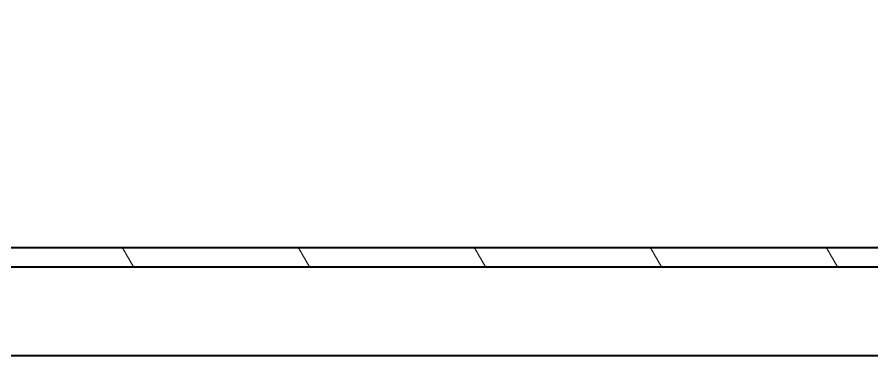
# Model space of a CAD drawing. Header units: millimetres. Extents: x 0 to 5945, y 0 to 4205.
# Drawn here: x 1691.4 to 1780.5, y 183.3 to 218.7 of the extents above; entities that cross this region are included whole.
import ezdxf

# ---------------------------------------------------------------- set-up
doc = ezdxf.new("R2010")
doc.units = ezdxf.units.MM
doc.header["$LTSCALE"] = 5
doc.layers.add('가시적인 것(ISO)', color=3, linetype='Continuous', lineweight=40)
doc.layers.add('해치(ISO)', color=7, linetype='Continuous', lineweight=18)

msp = doc.modelspace()

# ---------------------------------------------------------------- hatches: boundary and pattern name
at = {"layer": '해치(ISO)'}
h = msp.add_hatch(dxfattribs=at)
h.set_pattern_fill('ANSI31', color=256, scale=127, angle=75.00018, style=0)
h.set_pattern_definition([(120.0002, (0, 0), (-13.74813, -7.93754), [])])
h.paths.add_polyline_path([(1986.737, 792.623), (1526.737, 792.623), (1526.737, 192.623), (1986.737, 192.623), (1986.737, 248.123), (1986.737, 267.123), (1986.737, 718.123), (1986.737, 737.123)])
h.paths.add_polyline_path([(1528.737, 194.623), (1528.737, 790.623), (1984.737, 790.623), (1984.737, 737.123), (1984.737, 718.123), (1984.737, 267.123), (1984.737, 248.123), (1984.737, 194.623)], flags=0)
h.paths.add_polyline_path([(2019.737, 183.345), (2021.737, 183.345), (2021.737, 827.623), (1491.737, 827.623), (1491.737, 767.623), (1491.737, 707.623), (1491.737, 277.623), (1491.737, 217.623), (1491.737, 183.345), (1493.737, 183.345), (1493.737, 825.623), (2019.737, 825.623)])

# ---------------------------------------------------------------- linework, layer by layer
at = {"layer": '가시적인 것(ISO)'}
for p, q in [((1984.737, 194.623), (1528.737, 194.623)), ((1526.737, 192.623), (1986.737, 192.623)), ((2006.737, 183.345), (1506.737, 183.345))]:
    msp.add_line(p, q, dxfattribs=at)

doc.saveas('drawing.dxf')
